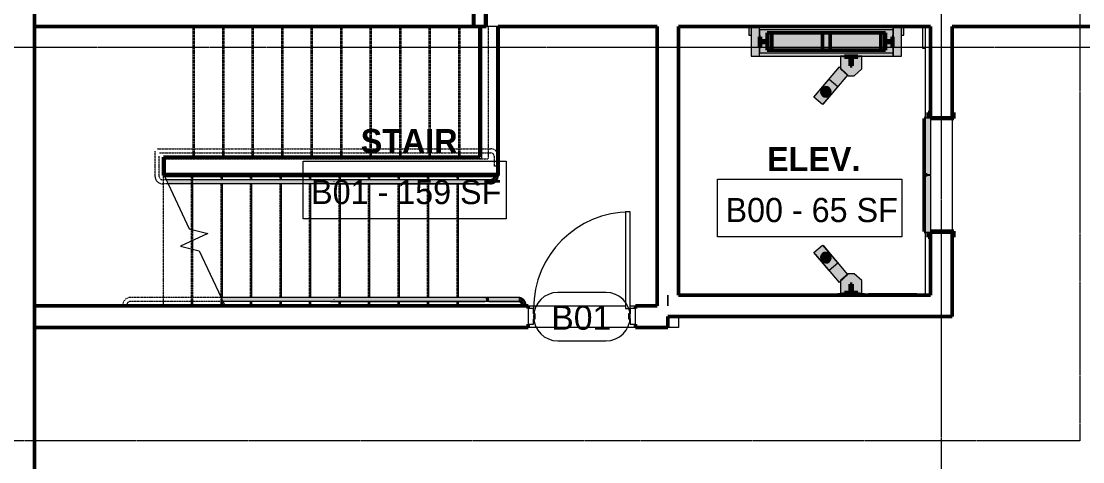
# Model space of a CAD drawing. Header units: inches. Extents: x -4218 to -1814, y 9706 to 12426.
# Drawn here: x -3824.3 to -3428.6, y 11381 to 11545 of the extents above; entities that cross this region are included whole.
import ezdxf

# ---------------------------------------------------------------- set-up
doc = ezdxf.new("R2010")
doc.units = ezdxf.units.IN
doc.header["$MEASUREMENT"] = 0
for name, pattern in [('Aligning Line 1_8_', [0.25, 0.125, -0.125]), ('Grid Line 1_2_', [0.875, 0.5, -0.125, 0.125, -0.125]), ('Overhead 1_16_', [0.101562, 0.0625, -0.039062])]:
    doc.linetypes.add(name, pattern=pattern)
for name, color, linetype, lineweight in [('0-5', 10, 'Continuous', 13), ('A-ANNO-DIMS', 211, 'Continuous', 9), ('A-ANNO-DIMS-96', 211, 'Continuous', 9), ('A-AREA-IDEN', 2, 'Continuous', 9), ('A-DOOR-1', 90, 'Continuous', 20), ('A-DOOR-2', 7, 'Continuous', 9), ('A-DOOR-FRAM-1', 90, 'Continuous', 20), ('A-DOOR-IDEN', 31, 'Continuous', 9), ('A-FLOR-1', 10, 'Continuous', 13), ('A-FLOR-HRAL-1', 55, 'Continuous', 9), ('A-FLOR-HRAL-2', 7, 'Continuous', 9), ('A-FLOR-HRAL-3', 7, 'Overhead 1_16_', 9), ('A-GENM-1', 55, 'Continuous', 9), ('A-GENM-2', 250, 'Continuous', 50), ('A-GENM-3', 7, 'Continuous', 9), ('A-WALL', 113, 'Continuous', 13), ('A-WALL-1', 10, 'Continuous', 13), ('A-WALL-3', 250, 'Continuous', 50), ('C-BLDG-PADS-1', 7, 'Continuous', 9), ('G-ANNO-SYMB-1', 147, 'Aligning Line 1_8_', 9), ('G-IMPT-1', 55, 'Continuous', 9), ('G-IMPT-2', 1, 'Continuous', 9), ('I-WALL-1', 250, 'Continuous', 50), ('I-WALL-2', 2, 'Continuous', 50), ('Q-SPCQ-1', 37, 'Continuous', 9), ('Q-SPCQ-2', 7, 'Continuous', 9), ('S-FNDN-2', 250, 'Continuous', 50), ('S-FNDN-3', 10, 'Continuous', 13), ('S-GRID-1', 1, 'Grid Line 1_2_', 9), ('S-STRS-2', 7, 'Continuous', 9), ('S-STRS-3', 7, 'Overhead 1_16_', 9), ('S-STRS-MBND-1', 7, 'Overhead 1_16_', 9), ('S-STRS-MBND-2', 7, 'Continuous', 9)]:
    doc.layers.add(name, color=color, linetype=linetype, lineweight=lineweight)
doc.styles.add('Arial_1', font='arial.ttf', dxfattribs={"height": 9})
doc.styles.add('Century Gothic', font='ufonts.com_century-gothic.ttf', dxfattribs={"height": 9})
doc.styles.add('Century Gothic_B', font='GOTHICB.TTF', dxfattribs={"height": 9})
doc.dimstyles.new('OD__1_8__Tol__', dxfattribs={"dimscale": 12, "dimtxt": 9.397514, "dimasz": 1, "dimexe": 0.75, "dimexo": 0.5, "dimgap": 0.125, "dimtad": 1, "dimdec": 3, "dimrnd": 0.125, "dimzin": 3, "dimdsep": 46, "dimlunit": 4, "dimtxsty": 'Century Gothic', "dimblk1": 'OBLIQUE', "dimblk2": 'OBLIQUE', "dimsah": 1, "dimcen": 0.09, "dimdle": 0.75, "dimazin": 0, "dimtfac": 1, "dimtdec": 4, "dimtix": 1, "dimtmove": 0, "dimatfit": 3, "dimfxl": 1, "dimtvp": 1, "dimtfill": 1, "dimfrac": 2, "dimtolj": 1, "dimtzin": 0, "dimarcsym": 2})

# ---------------------------------------------------------------- blocks, each defined once
blk = doc.blocks.new('DIMBLOCK13-FLOOR PLAN - BASEMENT')
at = {"layer": 'A-ANNO-DIMS-96'}
for p, q in [((-3045.16, 12098.19), (-3045.16, 9880.19)), ((-2832.12, 12089.19), (-3054.16, 12089.19)), ((-3045.16, 12089.19), (-2832.12, 12089.19)), ((-3813.32, 9889.19), (-3036.16, 9889.19)), ((-3045.16, 9889.19), (-3813.32, 9889.19))]:
    blk.add_line(p, q, dxfattribs=at)
at = {"layer": 'A-ANNO-DIMS-96', "lineweight": 50}
for p, q in [((-3045.16, 12089.19), (-3051.16, 12095.19)), ((-3045.16, 12089.19), (-3039.16, 12083.19)), ((-3045.16, 9889.19), (-3051.16, 9895.19)), ((-3045.16, 9889.19), (-3039.16, 9883.19))]:
    blk.add_line(p, q, dxfattribs=at)
at = {"layer": 'A-ANNO-DIMS-96', "color": 0, "insert": (-3058.19, 10966.44), "char_height": 9, "width": 54.5951, "attachment_point": 1, "rotation": 90, "line_spacing_factor": 0.984502, "style": 'Century Gothic', "bg_fill": 3, "box_fill_scale": 1.25, "bg_fill_color": 256, "bg_fill_true_color": 13158600, "bg_fill_transparency": 0}
blk.add_mtext('183\' - 4"', dxfattribs=at)
blk = doc.blocks.new('_Oblique')
at = {"color": 0, "linetype": 'ByBlock', "lineweight": -2}
blk.add_line((-0.5, -0.5), (0.5, 0.5), dxfattribs=at)
blk = doc.blocks.new('Otis_G2S_072320191620 - Duty_3500_Speed_150_Seismic_N_CwtLoc_L2_PitDepth_60_OpeningType_Front_CwtSafety_N_FRSAME_NPT-2319443-FLOOR PLAN - BASEMENT')
at = {"layer": 'A-GENM-1'}
h = blk.add_hatch(color=256, dxfattribs=at)
h.paths.add_polyline_path([(93.18, 19.98), (93.19, 16.8), (99.64, 16.8), (99.63, 60.99), (93.18, 60.99), (93.18, 29.51)], flags=0)
h.paths.add_polyline_path([(93.18, 37.46), (93.19, 40.33), (99.64, 40.33), (99.63, 37.46), (93.19, 37.46)], flags=0)
h.paths.add_polyline_path([(93.19, 18.61), (99.63, 18.61), (99.63, 17.11), (93.19, 17.11)], flags=0)
h.paths.add_polyline_path([(93.19, 59.18), (93.19, 60.68), (99.63, 60.68), (99.63, 59.18)], flags=0)
at = {"layer": 'G-IMPT-1'}
h = blk.add_hatch(color=256, dxfattribs=at)
h.paths.add_polyline_path([(92.16, 63.73), (92.16, 14.06), (94.66, 14.06), (94.66, 14.37), (96.1, 14.37), (96.1, 16.5), (96.72, 16.5), (96.72, 14.37), (98.16, 14.37), (98.16, 14.06), (100.82, 14.06), (100.82, 63.73), (98.16, 63.73), (98.16, 63.43), (96.72, 63.43), (96.72, 61.3), (96.1, 61.3), (96.1, 63.43), (94.66, 63.43), (94.66, 63.73), (93.09, 63.73)], flags=0)
h.paths.add_polyline_path([(93.18, 60.99), (99.64, 60.99), (99.63, 16.8), (93.18, 16.8), (93.18, 60.68)], flags=0)
for points in [[(100.82, 46.39), (100.82, 14.06), (100.94, 14.06), (100.94, 63.73), (100.82, 63.73), (100.82, 57.81)], [(6.69, 34.07), (9.75, 30.81), (20.32, 39.81), (20.21, 39.92), (13.98, 34.59), (11.25, 37.78), (17.34, 42.99), (17.26, 43.07), (7.29, 34.59)], [(14, 39.2), (14.09, 38.44), (14.47, 37.77), (15.07, 37.29), (15.81, 37.08), (16.57, 37.18), (17.24, 37.55), (17.72, 38.15), (17.92, 38.89), (17.83, 39.66), (17.46, 40.33), (16.85, 40.8), (16.12, 41.01), (15.35, 40.92), (14.68, 40.54), (14.21, 39.94), (14.09, 39.52)], [(73.37, 39.81), (83.93, 30.81), (86.99, 34.07), (76.43, 43.07), (76.33, 42.97), (82.45, 37.8), (79.73, 34.6), (73.46, 39.91)], [(75.76, 38.88), (75.97, 38.14), (76.45, 37.54), (77.12, 37.17), (77.89, 37.09), (78.63, 37.3), (79.23, 37.78), (79.6, 38.45), (79.68, 39.21), (79.47, 39.95), (78.99, 40.55), (78.32, 40.92), (77.56, 41.01), (76.82, 40.8), (76.22, 40.32), (75.85, 39.65)], [(93.19, 37.46), (99.63, 37.46), (99.63, 40.33), (93.19, 40.33)], [(2.69, 33.56), (2.69, 32.13), (2.97, 32.13), (2.97, 29.94), (6.16, 29.94), (6.16, 29.31), (2.97, 29.31), (2.97, 27.13), (2.69, 27.13), (2.69, 25.69), (7.44, 25.69), (10, 28.45), (9.99, 30.81), (9.89, 30.93), (9.75, 30.81), (7.17, 33.56), (2.97, 33.56)]]:
    blk.add_hatch(color=256, dxfattribs=at).paths.add_polyline_path(points, flags=0)
h = blk.add_hatch(color=256, dxfattribs=at)
h.paths.add_polyline_path([(93.19, 18.61), (93.19, 17.11), (99.63, 17.11), (99.63, 18.61), (93.23, 18.61)], flags=0)
h.paths.add_polyline_path([(93.19, 59.18), (99.63, 59.18), (99.63, 60.68), (93.19, 60.68)], flags=0)
h.paths.add_polyline_path([(99.63, 37.46), (99.64, 37.46), (99.63, 40.33)], flags=0)
h = blk.add_hatch(color=256, dxfattribs=at)
h.paths.add_polyline_path([(11.25, 37.78), (13.98, 34.59), (20.68, 40.32), (17.92, 43.49), (12.02, 38.44)], flags=0)
h.paths.add_polyline_path([(14, 39.2), (14.21, 39.94), (14.68, 40.54), (15.35, 40.92), (16.12, 41.01), (16.85, 40.8), (17.46, 40.33), (17.83, 39.66), (17.92, 38.89), (17.72, 38.15), (17.24, 37.55), (16.57, 37.18), (15.81, 37.08), (15.07, 37.29), (14.47, 37.77), (14.09, 38.44)], flags=0)
h = blk.add_hatch(color=256, dxfattribs=at)
h.paths.add_polyline_path([(73, 40.29), (79.73, 34.6), (82.45, 37.8), (75.71, 43.5), (74.95, 42.6)], flags=0)
h.paths.add_polyline_path([(75.76, 38.88), (75.85, 39.65), (76.22, 40.32), (76.82, 40.8), (77.56, 41.01), (78.32, 40.92), (78.99, 40.55), (79.47, 39.95), (79.68, 39.21), (79.6, 38.45), (79.23, 37.78), (78.63, 37.3), (77.89, 37.09), (77.12, 37.17), (76.45, 37.54), (75.97, 38.14)], flags=0)
h = blk.add_hatch(color=256, dxfattribs=at)
h.paths.add_polyline_path([(83.68, 28.45), (86.24, 25.69), (90.99, 25.69), (90.96, 33.56), (86.51, 33.56), (83.93, 30.81), (83.8, 30.93), (83.68, 30.8), (83.68, 29.31)], flags=0)
h.paths.add_polyline_path([(87.46, 29.94), (90.65, 29.94), (90.65, 32.13), (90.96, 32.13), (90.96, 27.13), (90.65, 27.13), (90.65, 29.31), (87.46, 29.31), (87.46, 29.51)], flags=0)
at = {"layer": 'A-GENM-2'}
for p, q in [((99.64, 60.99), (93.18, 60.99)), ((93.18, 60.99), (93.18, 16.8)), ((99.63, 60.68), (93.19, 60.68)), ((93.19, 60.68), (93.19, 59.18)), ((99.63, 59.18), (99.63, 60.68)), ((99.64, 16.8), (99.64, 60.99)), ((93.19, 59.18), (99.63, 59.18)), ((99.64, 40.33), (93.18, 40.33)), ((93.18, 40.33), (93.18, 37.46)), ((99.64, 37.46), (99.64, 40.33)), ((93.18, 37.46), (99.64, 37.46)), ((93.18, 16.8), (99.64, 16.8)), ((99.63, 18.61), (93.19, 18.61)), ((93.19, 18.61), (93.19, 17.11)), ((93.19, 17.11), (99.63, 17.11)), ((99.63, 17.11), (99.63, 18.61))]:
    blk.add_line(p, q, dxfattribs=at)
at = {"layer": 'G-IMPT-2'}
for p, q in [((92.16, 63.73), (94.66, 63.73)), ((98.16, 63.73), (100.82, 63.73)), ((100.82, 14.06), (100.82, 63.73)), ((100.82, 63.73), (100.94, 63.73)), ((100.94, 63.73), (100.94, 14.06)), ((17.26, 43.07), (6.69, 34.07)), ((9.75, 30.81), (20.32, 39.81)), ((11.25, 37.78), (17.95, 43.51)), ((20.68, 40.32), (13.98, 34.59)), ((14.21, 39.94), (14, 39.2)), ((14.68, 40.54), (14.21, 39.94)), ((15.35, 40.92), (14.68, 40.54)), ((16.12, 41.01), (15.35, 40.92)), ((16.85, 40.8), (16.12, 41.01)), ((17.46, 40.33), (16.85, 40.8)), ((17.34, 42.99), (17.26, 43.07)), ((17.83, 39.66), (17.46, 40.33)), ((17.92, 38.89), (17.83, 39.66)), ((17.95, 43.51), (20.68, 40.32)), ((20.32, 39.81), (20.21, 39.92)), ((73, 40.29), (75.71, 43.5)), ((79.73, 34.6), (73, 40.29)), ((73.46, 39.91), (73.37, 39.81)), ((73.37, 39.81), (83.93, 30.81)), ((75.71, 43.5), (82.45, 37.8)), ((75.85, 39.65), (75.76, 38.88)), ((76.22, 40.32), (75.85, 39.65)), ((76.82, 40.8), (76.22, 40.32)), ((76.43, 43.07), (76.33, 42.97)), ((86.99, 34.07), (76.43, 43.07)), ((77.56, 41.01), (76.82, 40.8)), ((78.32, 40.92), (77.56, 41.01)), ((78.99, 40.55), (78.32, 40.92)), ((79.47, 39.95), (78.99, 40.55)), ((79.68, 39.21), (79.47, 39.95)), ((93.19, 40.33), (93.19, 37.46)), ((99.63, 37.46), (99.63, 40.33)), ((13.98, 34.59), (11.25, 37.78)), ((14, 39.2), (14.09, 38.44)), ((14.09, 38.44), (14.47, 37.77)), ((14.47, 37.77), (15.07, 37.29)), ((15.07, 37.29), (15.81, 37.08)), ((15.81, 37.08), (16.57, 37.18)), ((16.57, 37.18), (17.24, 37.55)), ((17.24, 37.55), (17.72, 38.15)), ((17.72, 38.15), (17.92, 38.89)), ((75.76, 38.88), (75.97, 38.14)), ((75.97, 38.14), (76.45, 37.54)), ((76.45, 37.54), (77.12, 37.17)), ((77.12, 37.17), (77.89, 37.09)), ((77.89, 37.09), (78.63, 37.3)), ((78.63, 37.3), (79.23, 37.78)), ((79.23, 37.78), (79.6, 38.45)), ((79.6, 38.45), (79.68, 39.21)), ((82.45, 37.8), (79.73, 34.6)), ((7.44, 33.56), (2.69, 33.56)), ((2.69, 33.56), (2.69, 32.13)), ((6.69, 34.07), (9.75, 30.81)), ((10, 30.8), (7.44, 33.56)), ((86.24, 33.56), (83.68, 30.8)), ((83.93, 30.81), (86.99, 34.07)), ((90.99, 33.56), (86.24, 33.56)), ((90.99, 25.69), (90.99, 33.56)), ((7.44, 25.69), (10, 28.45)), ((10, 28.45), (10, 30.8)), ((83.68, 30.8), (83.68, 28.45)), ((83.68, 28.45), (86.24, 25.69)), ((2.69, 27.13), (2.69, 25.69)), ((2.69, 25.69), (7.44, 25.69)), ((86.24, 25.69), (90.99, 25.69))]:
    blk.add_line(p, q, dxfattribs=at)
blk = doc.blocks.new('Otis_G2S_072320191620 - Otis_G2S_072320191620-2295120-FLOOR PLAN - BASEMENT')
at = {"layer": 'A-GENM-1'}
h = blk.add_hatch(color=256, dxfattribs=at)
h.paths.add_polyline_path([(98.85, 10.02), (102, 10.02), (102, 10.91), (98.85, 10.91)], flags=0)
h.paths.add_polyline_path([(98.85, 66.89), (102, 66.89), (102, 67.78), (98.85, 67.78)], flags=0)
h = blk.add_hatch(color=256, dxfattribs=at)
h.paths.add_polyline_path([(91.02, 66.89), (91.02, 63.94), (102, 63.94), (102, 66.89), (92.16, 66.89)], flags=0)
h.paths.add_polyline_path([(91.02, 10.91), (102, 10.91), (102, 13.86), (91.02, 13.86), (91.02, 12.62)], flags=0)
h = blk.add_hatch(color=256, dxfattribs=at)
h.paths.add_polyline_path([(91.02, 14.06), (91.02, 13.86), (102, 13.86), (102, 14.06), (92.16, 14.06)], flags=0)
h.paths.add_polyline_path([(91.02, 63.74), (102, 63.74), (102, 63.94), (91.02, 63.94)], flags=0)
for points in [[(91.02, 29.51), (91.02, 14.06), (92.16, 14.06), (92.16, 63.74), (91.02, 63.74), (91.02, 37.46)], [(2, 34.63), (2, 24.63), (2.68, 24.63), (2.68, 34.63)], [(2, 6.14), (2.5, 6.14), (2.5, 22.14), (2, 22.14), (2, 12.62)], [(25.69, 2), (46.62, 2), (46.62, 1.25), (46.81, 1.25), (46.81, 2.41), (25.69, 2.41)], [(46.81, 2), (46.81, 1.25), (46.87, 1.25), (46.87, 2), (67.81, 2), (67.81, 2.41), (46.81, 2.41)]]:
    blk.add_hatch(color=256, dxfattribs=at).paths.add_polyline_path(points, flags=0)
h = blk.add_hatch(color=256, dxfattribs=at)
h.paths.add_polyline_path([(94.66, 14.06), (98.16, 14.06), (98.16, 14.37), (96.72, 14.37), (96.72, 16.5), (96.1, 16.5), (96.1, 14.37), (94.66, 14.37), (94.66, 14.06)], flags=0)
h.paths.add_polyline_path([(94.66, 63.43), (96.1, 63.43), (96.1, 61.3), (96.72, 61.3), (96.72, 63.43), (98.16, 63.43), (98.16, 63.74), (94.66, 63.74)], flags=0)
h = blk.add_hatch(color=256, dxfattribs=at)
h.paths.add_polyline_path([(2.66, 32.13), (2.68, 27.13), (2.97, 27.13), (2.97, 29.31), (6.16, 29.31), (6.16, 29.94), (2.97, 29.94), (2.97, 32.13), (2.68, 32.13)], flags=0)
h.paths.add_polyline_path([(87.46, 29.51), (87.46, 29.31), (90.65, 29.31), (90.65, 27.13), (90.96, 27.13), (90.96, 32.13), (90.65, 32.13), (90.65, 29.94), (87.46, 29.94)], flags=0)
h = blk.add_hatch(color=256, dxfattribs=at)
h.paths.add_polyline_path([(2, 5.89), (2, 5.14), (2.5, 5.14), (2.5, 6.14), (2, 6.14)], flags=0)
h.paths.add_polyline_path([(2, 22.21), (2, 22.14), (2.5, 22.14), (2.5, 23.14), (2, 23.14), (2, 22.39)], flags=0)
h = blk.add_hatch(color=256, dxfattribs=at)
h.paths.add_polyline_path([(23.6, -8.52), (23.6, -8.64), (25.81, -8.64), (25.81, 0), (25.69, 0), (25.69, -8.52), (23.73, -8.52), (23.73, -8), (23.6, -8)], flags=0)
h.paths.add_polyline_path([(23.6, 0.25), (23.73, 0.25), (23.73, 0.83), (25.44, 0.83), (25.44, 0.96), (23.6, 0.96), (23.6, 0.83)], flags=0)
h.paths.add_polyline_path([(67.81, -5.26), (67.81, -8.64), (70.02, -8.64), (70.02, -8), (69.9, -8), (69.9, -8.52), (67.94, -8.52), (67.94, 0), (67.81, 0), (67.81, -4)], flags=0)
h.paths.add_polyline_path([(68.06, 0.94), (68.06, 0.83), (69.9, 0.83), (69.9, 0.25), (70.02, 0.25), (70.02, 0.96), (68.06, 0.96)], flags=0)
at = {"layer": 'A-GENM-2'}
for p, q in [((98.16, 63.74), (94.66, 63.74)), ((94.66, 63.74), (94.66, 63.43)), ((94.66, 63.43), (96.1, 63.43)), ((96.1, 63.43), (96.1, 61.3)), ((96.72, 61.3), (96.72, 63.43)), ((96.72, 63.43), (98.16, 63.43)), ((98.16, 63.43), (98.16, 63.74)), ((96.1, 61.3), (96.72, 61.3)), ((2.97, 32.13), (2.66, 32.13)), ((2.66, 32.13), (2.66, 27.13)), ((2.97, 29.94), (2.97, 32.13)), ((90.96, 32.13), (90.65, 32.13)), ((90.65, 32.13), (90.65, 29.94)), ((90.96, 27.13), (90.96, 32.13)), ((6.16, 29.94), (2.97, 29.94)), ((2.97, 27.13), (2.97, 29.31)), ((2.97, 29.31), (6.16, 29.31)), ((6.16, 29.31), (6.16, 29.94)), ((90.65, 29.94), (87.46, 29.94)), ((87.46, 29.94), (87.46, 29.31)), ((87.46, 29.31), (90.65, 29.31)), ((90.65, 29.31), (90.65, 27.13)), ((2.66, 27.13), (2.97, 27.13)), ((90.65, 27.13), (90.96, 27.13)), ((96.72, 16.5), (96.1, 16.5)), ((96.1, 16.5), (96.1, 14.37)), ((96.72, 14.37), (96.72, 16.5)), ((96.1, 14.37), (94.66, 14.37)), ((94.66, 14.37), (94.66, 14.06)), ((94.66, 14.06), (98.16, 14.06)), ((98.16, 14.37), (96.72, 14.37)), ((98.16, 14.06), (98.16, 14.37)), ((25.44, 0.96), (23.6, 0.96)), ((23.6, 0.96), (23.6, 0.25)), ((23.6, 0.25), (23.73, 0.25)), ((23.73, 0.25), (23.73, 0.83)), ((23.73, 0.83), (25.44, 0.83)), ((46.81, 2.41), (25.69, 2.41)), ((25.69, 2.41), (25.69, 2)), ((46.62, 1.25), (46.81, 1.25)), ((67.81, 2.41), (46.81, 2.41)), ((46.81, 2.41), (46.81, 1.25)), ((46.81, 1.25), (46.81, 2.41)), ((46.81, 1.25), (46.87, 1.25)), ((67.81, 2), (67.81, 2.41)), ((70.02, 0.96), (68.06, 0.96)), ((68.06, 0.83), (69.9, 0.83)), ((69.9, 0.83), (69.9, 0.25)), ((69.9, 0.25), (70.02, 0.25)), ((70.02, 0.25), (70.02, 0.96)), ((25.69, 0), (25.69, -8.52)), ((25.81, -8.64), (25.81, 0)), ((67.81, 0), (67.81, -8.64)), ((67.94, -8.52), (67.94, 0)), ((23.73, -8), (23.6, -8)), ((23.6, -8), (23.6, -8.64)), ((23.6, -8.64), (25.81, -8.64)), ((23.73, -8.52), (23.73, -8)), ((25.69, -8.52), (23.73, -8.52)), ((67.81, -8.64), (70.02, -8.64)), ((69.9, -8.52), (67.94, -8.52)), ((70.02, -8), (69.9, -8)), ((69.9, -8), (69.9, -8.52)), ((70.02, -8.64), (70.02, -8))]:
    blk.add_line(p, q, dxfattribs=at)
at = {"layer": 'A-GENM-3'}
for p, q in [((102, 67.78), (98.85, 67.78)), ((98.85, 67.78), (98.85, 66.89)), ((102, 66.89), (91.02, 66.89)), ((91.02, 66.89), (91.02, 63.94)), ((102, 63.94), (91.02, 63.94)), ((91.02, 63.94), (91.02, 63.74)), ((91.02, 63.74), (91.02, 14.06)), ((91.02, 63.74), (102, 63.74)), ((92.16, 14.06), (92.16, 63.74)), ((2, 34.63), (2.68, 34.63)), ((2.68, 34.63), (2.68, 32.13)), ((2.68, 24.63), (2, 24.63)), ((2.68, 27.13), (2.68, 24.63)), ((2.5, 23.14), (2, 23.14)), ((2, 22.14), (2.5, 22.14)), ((2.5, 22.14), (2.5, 23.14)), ((2.5, 6.14), (2.5, 22.14)), ((91.02, 14.06), (91.02, 13.86)), ((94.66, 14.06), (91.02, 14.06)), ((91.02, 13.86), (102, 13.86)), ((91.02, 13.86), (91.02, 10.91)), ((102, 14.06), (98.16, 14.06)), ((91.02, 10.91), (102, 10.91)), ((98.85, 10.91), (98.85, 10.02)), ((98.85, 10.02), (102, 10.02)), ((2.5, 6.14), (2, 6.14)), ((2, 5.14), (2.5, 5.14)), ((2.5, 5.14), (2.5, 6.14))]:
    blk.add_line(p, q, dxfattribs=at)
blk.add_blockref('Otis_G2S_072320191620 - Duty_3500_Speed_150_Seismic_N_CwtLoc_L2_PitDepth_60_OpeningType_Front_CwtSafety_N_FRSAME_NPT-2319443-FLOOR PLAN - BASEMENT', (0, 0))
blk = doc.blocks.new('HOLLOW METAL - STAIR DOOR 3-0 x 7-0-2008640-FLOOR PLAN - BASEMENT')
at = {"layer": 'A-DOOR-1'}
for p, q in [((18, 39.25), (16.25, 39.25)), ((16.25, 39.25), (16.25, 3.25)), ((18, 3.25), (18, 39.25)), ((16.25, 3.25), (18, 3.25))]:
    blk.add_line(p, q, dxfattribs=at)
at = {"layer": 'A-DOOR-2'}
blk.add_arc((18, 3.25), 36, 90, 180, dxfattribs=at)
at = {"layer": 'A-DOOR-FRAM-1'}
for p, q in [((-18, 3.25), (-20, 3.25)), ((-20, 3.25), (-20, -2.5)), ((-18, 1.3125), (-18, 3.25)), ((-17.375, 1.3125), (-18, 1.3125)), ((-17.375, -0.5625), (-17.375, 1.3125)), ((18, 1.3125), (17.375, 1.3125)), ((17.375, 1.3125), (17.375, -0.5625)), ((18, 3.25), (18, 1.3125)), ((20, 3.25), (18, 3.25)), ((20, -2.5), (20, 3.25)), ((-20, -2.5), (-18, -2.5)), ((-18, -2.5), (-18, -0.5625)), ((-18, -0.5625), (-17.375, -0.5625)), ((17.375, -0.5625), (18, -0.5625)), ((18, -0.5625), (18, -2.5)), ((18, -2.5), (20, -2.5))]:
    blk.add_line(p, q, dxfattribs=at)
blk = doc.blocks.new('Elevator Door-Center - 48_ x 84_-2010370-FLOOR PLAN - BASEMENT')
at = {"layer": 'Q-SPCQ-1'}
for points in [[(-25.22, 6), (-25.22, 4), (-4.03, 4), (-4.03, 6), (-15.92, 6)], [(-3.78, 4), (17.41, 4), (17.41, 6), (-3.78, 6)]]:
    blk.add_hatch(color=256, dxfattribs=at).paths.add_polyline_path(points, flags=0)
at = {"layer": 'Q-SPCQ-2'}
for p, q in [((-25.22, 6), (-4.03, 6)), ((-25.22, 6), (-25.22, 4)), ((-4.03, 4), (-25.22, 4)), ((-4.03, 4), (-4.03, 6)), ((-3.78, 6), (17.41, 6)), ((-3.78, 4), (-3.78, 6)), ((17.41, 4), (-3.78, 4)), ((17.41, 6), (17.41, 4))]:
    blk.add_line(p, q, dxfattribs=at)
blk = doc.blocks.new('Top Rail Type - Top Rail_Internal_-2365532-FLOOR PLAN - BASEMENT')
at = {"layer": 'A-FLOR-HRAL-1'}
blk.add_hatch(color=256, dxfattribs=at).paths.add_polyline_path([(-3707.66, 11441.26), (-3707.65, 11441.36), (-3707.66, 11441.29)], flags=0)
at = {"layer": 'A-FLOR-HRAL-2'}
for points in [[(-3694.32, 11441.25), (-3651.07, 11441.29), (-3651.08, 11441.44), (-3707.66, 11441.47), (-3707.65, 11441.36), (-3707.65, 11441.26), (-3694.32, 11441.25)], [(-3651.06, 11440.61), (-3650, 11440.64), (-3650, 11442.11), (-3651.06, 11442.08), (-3651.06, 11440.62)], [(-3638.95, 11441.27), (-3638.95, 11441.46), (-3650, 11441.46), (-3650, 11441.27), (-3639.45, 11441.27)], [(-3637, 11438.99), (-3636.87, 11438.99), (-3636.87, 11439.36), (-3637.04, 11439.36), (-3637.02, 11438.99)]]:
    blk.add_hatch(color=256, dxfattribs=at).paths.add_polyline_path(points, flags=0)
h = blk.add_hatch(color=256, dxfattribs=at)
h.paths.add_polyline_path([(-3637, 11439.36), (-3636.87, 11439.36), (-3636.89, 11439.89), (-3637.39, 11440.78), (-3637.41, 11440.79), (-3637.8, 11441.14), (-3637.92, 11441.18), (-3638.64, 11441.44), (-3638.95, 11441.44), (-3638.95, 11441.27), (-3638.14, 11441.06), (-3637.87, 11440.9), (-3637.78, 11440.83), (-3637.53, 11440.68), (-3637.26, 11440.15), (-3637.12, 11439.81), (-3637.09, 11439.59), (-3637.04, 11439.36)], flags=0)
h.paths.add_polyline_path([(-3636.41, 11440.42), (-3636.93, 11441.22), (-3636.78, 11440.97), (-3636.47, 11440.51)], flags=0)
h.paths.add_polyline_path([(-3637, 11441.31), (-3637.6, 11441.72), (-3637.04, 11441.33)], flags=0)
for p, q in [((-3651.46, 11442.11), (-3709.05, 11442.11)), ((-3709.05, 11440.61), (-3651.46, 11440.61)), ((-3707.65, 11441.29), (-3707.65, 11441.44)), ((-3638.95, 11442.11), (-3650, 11442.11)), ((-3650, 11440.61), (-3638.95, 11440.61)), ((-3637.7, 11439.36), (-3637.7, 11438.99)), ((-3636.2, 11438.99), (-3636.2, 11439.36))]:
    blk.add_line(p, q, dxfattribs=at)
at = {"layer": 'A-FLOR-HRAL-2', "flags": 128}
for points in [[(-3651.46, 11442.11), (-3651.37, 11442.11), (-3651.27, 11442.11), (-3651.17, 11442.11), (-3651.07, 11442.11), (-3650.97, 11442.11), (-3650.86, 11442.11), (-3650.76, 11442.11), (-3650.65, 11442.11), (-3650.55, 11442.11), (-3650.44, 11442.11), (-3650.33, 11442.11), (-3650.22, 11442.11), (-3650.11, 11442.11), (-3650, 11442.11), (-3650, 11442.11)], [(-3650, 11440.61), (-3650.11, 11440.61), (-3650.22, 11440.61), (-3650.33, 11440.61), (-3650.44, 11440.61), (-3650.54, 11440.61), (-3650.65, 11440.61), (-3650.76, 11440.61), (-3650.86, 11440.61), (-3650.97, 11440.61), (-3651.07, 11440.61), (-3651.17, 11440.61), (-3651.27, 11440.61), (-3651.36, 11440.61), (-3651.46, 11440.61), (-3651.46, 11440.61)], [(-3636.2, 11439.36), (-3636.2, 11439.47), (-3636.21, 11439.58), (-3636.22, 11439.69), (-3636.23, 11439.8), (-3636.25, 11439.91), (-3636.28, 11440.02), (-3636.31, 11440.12), (-3636.34, 11440.23), (-3636.38, 11440.33), (-3636.42, 11440.44), (-3636.46, 11440.54), (-3636.51, 11440.63), (-3636.56, 11440.73), (-3636.62, 11440.83), (-3636.68, 11440.92), (-3636.74, 11441.01), (-3636.81, 11441.09), (-3636.88, 11441.18), (-3636.96, 11441.26), (-3637.03, 11441.34), (-3637.11, 11441.41), (-3637.2, 11441.48), (-3637.28, 11441.55), (-3637.37, 11441.62), (-3637.46, 11441.68), (-3637.56, 11441.74), (-3637.65, 11441.79), (-3637.75, 11441.84), (-3637.85, 11441.89), (-3637.95, 11441.93), (-3638.06, 11441.97), (-3638.16, 11442), (-3638.27, 11442.03), (-3638.37, 11442.05), (-3638.48, 11442.07), (-3638.59, 11442.09), (-3638.7, 11442.1), (-3638.81, 11442.11), (-3638.92, 11442.11), (-3638.95, 11442.11)], [(-3638.95, 11440.61), (-3638.9, 11440.61), (-3638.85, 11440.61), (-3638.8, 11440.61), (-3638.75, 11440.6), (-3638.7, 11440.59), (-3638.65, 11440.58), (-3638.6, 11440.57), (-3638.56, 11440.55), (-3638.51, 11440.53), (-3638.46, 11440.52), (-3638.42, 11440.5), (-3638.37, 11440.47), (-3638.33, 11440.45), (-3638.28, 11440.42), (-3638.24, 11440.4), (-3638.2, 11440.37), (-3638.16, 11440.34), (-3638.12, 11440.3), (-3638.09, 11440.27), (-3638.05, 11440.24), (-3638.02, 11440.2), (-3637.99, 11440.16), (-3637.95, 11440.12), (-3637.92, 11440.08), (-3637.9, 11440.04), (-3637.87, 11440), (-3637.85, 11439.95), (-3637.82, 11439.91), (-3637.8, 11439.86), (-3637.78, 11439.82), (-3637.77, 11439.77), (-3637.75, 11439.72), (-3637.74, 11439.67), (-3637.73, 11439.63), (-3637.72, 11439.58), (-3637.71, 11439.53), (-3637.7, 11439.48), (-3637.7, 11439.43), (-3637.7, 11439.38), (-3637.7, 11439.36)]]:
    blk.add_lwpolyline(points, dxfattribs=at)
blk = doc.blocks.new('Top Rail Type - Top Rail_Internal_-V39-FLOOR PLAN - BASEMENT')
at = {"layer": 'A-FLOR-HRAL-2'}
blk.add_hatch(color=256, dxfattribs=at).paths.add_polyline_path([(-3749.12, 11440.61), (-3651.06, 11440.61), (-3651.08, 11441.29), (-3707.66, 11441.26), (-3707.64, 11441.47), (-3652.52, 11441.44), (-3651.06, 11441.46), (-3651.06, 11442.11), (-3749.82, 11442.11), (-3749.32, 11441.06)], flags=0)
h = blk.add_hatch(color=256, dxfattribs=at)
h.paths.add_polyline_path([(-3649.89, 11440.61), (-3638.95, 11440.61), (-3638.95, 11441.27), (-3650, 11441.27), (-3650, 11440.61)], flags=0)
h.paths.add_polyline_path([(-3649.89, 11441.46), (-3638.95, 11441.46), (-3638.95, 11442.11), (-3650, 11442.11), (-3650, 11441.46), (-3649.94, 11441.46)], flags=0)
h = blk.add_hatch(color=256, dxfattribs=at)
h.paths.add_polyline_path([(-3637.04, 11439.36), (-3637.26, 11440.15), (-3637.59, 11440.72), (-3638.4, 11441.17), (-3638.54, 11441.2), (-3638.78, 11441.24), (-3638.95, 11441.24), (-3638.95, 11440.61), (-3638.32, 11440.45), (-3637.87, 11439.99), (-3637.7, 11439.36), (-3637.09, 11439.36)], flags=0)
h.paths.add_polyline_path([(-3636.2, 11439.36), (-3636.41, 11440.42), (-3637.09, 11441.36), (-3637.9, 11441.91), (-3638.95, 11442.09), (-3638.95, 11441.44), (-3638.42, 11441.42), (-3637.92, 11441.18), (-3637.92, 11441.23), (-3637.58, 11440.97), (-3637.14, 11440.44), (-3637.06, 11440.22), (-3636.87, 11439.81), (-3636.87, 11439.36), (-3636.3, 11439.36)], flags=0)
h = blk.add_hatch(color=256, dxfattribs=at)
h.paths.add_polyline_path([(-3636.2, 11438.99), (-3636.2, 11439.36), (-3636.87, 11439.36), (-3636.87, 11438.99), (-3636.3, 11438.99)], flags=0)
h.paths.add_polyline_path([(-3637.7, 11438.99), (-3637.04, 11438.99), (-3637.04, 11439.36), (-3637.7, 11439.36)], flags=0)
for p, q in [((-3749.82, 11442.11), (-3749.12, 11440.61)), ((-3651.06, 11442.11), (-3749.82, 11442.11)), ((-3651.06, 11440.61), (-3749.12, 11440.61)), ((-3650, 11442.11), (-3651.06, 11442.11)), ((-3650, 11440.61), (-3651.06, 11440.61)), ((-3638.95, 11442.11), (-3650, 11442.11)), ((-3638.95, 11440.61), (-3650, 11440.61)), ((-3637.7, 11438.99), (-3637.7, 11439.36)), ((-3636.2, 11438.99), (-3636.2, 11439.36))]:
    blk.add_line(p, q, dxfattribs=at)
for radius in [2.75, 1.25]:
    blk.add_arc((-3638.95, 11439.36), radius, 0, 90, dxfattribs=at)
at = {"layer": 'A-FLOR-HRAL-3'}
for p, q in [((-3771.9, 11442.11), (-3783.7, 11442.11)), ((-3771.9, 11440.61), (-3783.7, 11440.61)), ((-3770.84, 11442.11), (-3771.9, 11442.11)), ((-3770.84, 11440.61), (-3771.9, 11440.61)), ((-3749.82, 11442.11), (-3770.84, 11442.11)), ((-3749.12, 11440.61), (-3770.84, 11440.61)), ((-3786.45, 11439.36), (-3786.45, 11438.74)), ((-3784.95, 11438.74), (-3786.45, 11438.74)), ((-3784.95, 11439.36), (-3784.95, 11438.74))]:
    blk.add_line(p, q, dxfattribs=at)
for radius in [2.75, 1.25]:
    blk.add_arc((-3783.7, 11439.36), radius, 90, 180, dxfattribs=at)
blk = doc.blocks.new('Top Rail Type - Top Rail_Internal_-2388295-FLOOR PLAN - BASEMENT')
at = {"layer": 'A-FLOR-HRAL-1'}
blk.add_hatch(color=256, dxfattribs=at).paths.add_polyline_path([(-3707.66, 11485.13), (-3707.65, 11485.24), (-3707.66, 11485.16)], flags=0)
at = {"layer": 'A-FLOR-HRAL-2'}
for points in [[(-3647.32, 11487.24), (-3647.23, 11487.24), (-3647.25, 11487.61), (-3647.41, 11487.61), (-3647.38, 11487.24)], [(-3694.32, 11485.13), (-3650.82, 11485.16), (-3650.83, 11485.32), (-3707.66, 11485.35), (-3707.65, 11485.24), (-3707.65, 11485.13), (-3694.32, 11485.13)], [(-3649.75, 11484.49), (-3649.75, 11485.99), (-3650.81, 11485.95), (-3650.81, 11484.49), (-3649.89, 11484.49)], [(-3649.32, 11485.14), (-3649.32, 11485.34), (-3649.75, 11485.32), (-3649.75, 11485.14), (-3649.54, 11485.14)]]:
    blk.add_hatch(color=256, dxfattribs=at).paths.add_polyline_path(points, flags=0)
h = blk.add_hatch(color=256, dxfattribs=at)
h.paths.add_polyline_path([(-3647.38, 11485.29), (-3647.05, 11485.75), (-3647.31, 11485.4)], flags=0)
h.paths.add_polyline_path([(-3648.27, 11484.7), (-3647.43, 11485.26), (-3647.83, 11485), (-3648.17, 11484.76)], flags=0)
h.paths.add_polyline_path([(-3648.91, 11485.16), (-3648.79, 11485.19), (-3647.91, 11485.68), (-3647.9, 11485.7), (-3647.54, 11486.09), (-3647.51, 11486.21), (-3647.23, 11486.95), (-3647.24, 11487.24), (-3647.41, 11487.24), (-3647.63, 11486.43), (-3647.73, 11486.21), (-3647.84, 11486.09), (-3648.08, 11485.78), (-3648.54, 11485.55), (-3648.88, 11485.41), (-3649.08, 11485.38), (-3649.32, 11485.33), (-3649.32, 11485.16), (-3649.01, 11485.16)], flags=0)
for p, q in [((-3648.07, 11487.61), (-3648.07, 11487.24)), ((-3646.57, 11487.24), (-3646.57, 11487.61)), ((-3651.21, 11485.99), (-3709.05, 11485.99)), ((-3709.05, 11484.49), (-3651.21, 11484.49)), ((-3707.65, 11485.16), (-3707.65, 11485.32)), ((-3649.32, 11485.99), (-3649.75, 11485.99)), ((-3649.75, 11484.49), (-3649.32, 11484.49))]:
    blk.add_line(p, q, dxfattribs=at)
at = {"layer": 'A-FLOR-HRAL-2', "flags": 128}
for points in [[(-3651.21, 11485.99), (-3651.12, 11485.99), (-3651.02, 11485.99), (-3650.92, 11485.99), (-3650.82, 11485.99), (-3650.72, 11485.99), (-3650.61, 11485.99), (-3650.51, 11485.99), (-3650.4, 11485.99), (-3650.3, 11485.99), (-3650.19, 11485.99), (-3650.08, 11485.99), (-3649.97, 11485.99), (-3649.86, 11485.99), (-3649.75, 11485.99), (-3649.75, 11485.99)], [(-3649.75, 11484.49), (-3649.86, 11484.49), (-3649.97, 11484.49), (-3650.08, 11484.49), (-3650.19, 11484.49), (-3650.29, 11484.49), (-3650.4, 11484.49), (-3650.51, 11484.49), (-3650.61, 11484.49), (-3650.72, 11484.49), (-3650.82, 11484.49), (-3650.92, 11484.49), (-3651.02, 11484.49), (-3651.11, 11484.49), (-3651.21, 11484.49), (-3651.21, 11484.49)], [(-3649.32, 11484.49), (-3649.21, 11484.49), (-3649.1, 11484.5), (-3648.99, 11484.51), (-3648.89, 11484.52), (-3648.78, 11484.54), (-3648.67, 11484.57), (-3648.56, 11484.6), (-3648.46, 11484.63), (-3648.35, 11484.67), (-3648.25, 11484.71), (-3648.15, 11484.75), (-3648.05, 11484.8), (-3647.96, 11484.85), (-3647.86, 11484.91), (-3647.77, 11484.97), (-3647.68, 11485.03), (-3647.59, 11485.1), (-3647.51, 11485.17), (-3647.43, 11485.25), (-3647.35, 11485.32), (-3647.28, 11485.4), (-3647.2, 11485.49), (-3647.14, 11485.57), (-3647.07, 11485.66), (-3647.01, 11485.75), (-3646.95, 11485.85), (-3646.9, 11485.94), (-3646.85, 11486.04), (-3646.8, 11486.14), (-3646.76, 11486.24), (-3646.72, 11486.35), (-3646.69, 11486.45), (-3646.66, 11486.56), (-3646.63, 11486.66), (-3646.61, 11486.77), (-3646.6, 11486.88), (-3646.59, 11486.99), (-3646.58, 11487.1), (-3646.57, 11487.21), (-3646.57, 11487.24)], [(-3648.07, 11487.24), (-3648.07, 11487.19), (-3648.08, 11487.14), (-3648.08, 11487.09), (-3648.09, 11487.04), (-3648.1, 11486.99), (-3648.11, 11486.94), (-3648.12, 11486.89), (-3648.14, 11486.85), (-3648.15, 11486.8), (-3648.17, 11486.75), (-3648.19, 11486.71), (-3648.21, 11486.66), (-3648.24, 11486.62), (-3648.26, 11486.58), (-3648.29, 11486.53), (-3648.32, 11486.49), (-3648.35, 11486.45), (-3648.38, 11486.42), (-3648.42, 11486.38), (-3648.45, 11486.34), (-3648.49, 11486.31), (-3648.53, 11486.28), (-3648.57, 11486.24), (-3648.61, 11486.22), (-3648.65, 11486.19), (-3648.69, 11486.16), (-3648.73, 11486.14), (-3648.78, 11486.11), (-3648.82, 11486.09), (-3648.87, 11486.07), (-3648.92, 11486.06), (-3648.97, 11486.04), (-3649.01, 11486.03), (-3649.06, 11486.02), (-3649.11, 11486.01), (-3649.16, 11486), (-3649.21, 11485.99), (-3649.26, 11485.99), (-3649.31, 11485.99), (-3649.32, 11485.99)]]:
    blk.add_lwpolyline(points, dxfattribs=at)
blk = doc.blocks.new('Top Rail Type - Top Rail_Internal_-V41-FLOOR PLAN - BASEMENT')
at = {"layer": 'A-FLOR-HRAL-2'}
h = blk.add_hatch(color=256, dxfattribs=at)
h.paths.add_polyline_path([(-3646.57, 11487.24), (-3646.57, 11487.61), (-3647.23, 11487.61), (-3647.2, 11487.24), (-3646.71, 11487.24)], flags=0)
h.paths.add_polyline_path([(-3647.41, 11487.24), (-3647.45, 11487.61), (-3648.07, 11487.61), (-3648.07, 11487.24), (-3647.45, 11487.24)], flags=0)
for points in [[(-3760.9, 11484.49), (-3760.9, 11485.99), (-3770.27, 11485.99), (-3769.58, 11484.49)], [(-3759.84, 11484.49), (-3650.81, 11484.49), (-3650.83, 11485.16), (-3707.66, 11485.13), (-3707.64, 11485.35), (-3652.27, 11485.32), (-3650.81, 11485.34), (-3650.81, 11485.99), (-3759.84, 11485.99)]]:
    blk.add_hatch(color=256, dxfattribs=at).paths.add_polyline_path(points, flags=0)
h = blk.add_hatch(color=256, dxfattribs=at)
h.paths.add_polyline_path([(-3649.32, 11484.49), (-3649.32, 11485.14), (-3649.75, 11485.14), (-3649.75, 11484.49)], flags=0)
h.paths.add_polyline_path([(-3649.75, 11485.34), (-3649.32, 11485.38), (-3649.32, 11485.99), (-3649.75, 11485.99), (-3649.75, 11485.36)], flags=0)
h = blk.add_hatch(color=256, dxfattribs=at)
h.paths.add_polyline_path([(-3649.32, 11484.49), (-3648.27, 11484.7), (-3647.38, 11485.29), (-3646.78, 11486.19), (-3646.57, 11487.24), (-3647.23, 11487.24), (-3647.27, 11486.7), (-3647.31, 11486.71), (-3647.67, 11485.92), (-3648.05, 11485.58), (-3648.42, 11485.35), (-3648.59, 11485.29), (-3648.91, 11485.16), (-3649.32, 11485.16), (-3649.32, 11484.62)], flags=0)
h.paths.add_polyline_path([(-3649.32, 11485.33), (-3648.54, 11485.55), (-3647.97, 11485.89), (-3647.52, 11486.69), (-3647.49, 11486.78), (-3647.45, 11487.07), (-3647.45, 11487.24), (-3648.07, 11487.24), (-3648.24, 11486.61), (-3648.7, 11486.16), (-3649.32, 11485.99), (-3649.32, 11485.38)], flags=0)
for p, q in [((-3648.07, 11487.61), (-3648.07, 11487.24)), ((-3646.57, 11487.61), (-3646.57, 11487.24)), ((-3770.27, 11485.99), (-3769.58, 11484.49)), ((-3760.9, 11485.99), (-3770.27, 11485.99)), ((-3760.9, 11484.49), (-3769.58, 11484.49)), ((-3759.84, 11485.99), (-3760.9, 11485.99)), ((-3759.84, 11484.49), (-3760.9, 11484.49)), ((-3650.81, 11485.99), (-3759.84, 11485.99)), ((-3650.81, 11484.49), (-3759.84, 11484.49)), ((-3649.75, 11485.99), (-3650.81, 11485.99)), ((-3649.75, 11484.49), (-3650.81, 11484.49)), ((-3649.32, 11485.99), (-3649.75, 11485.99)), ((-3649.32, 11484.49), (-3649.75, 11484.49))]:
    blk.add_line(p, q, dxfattribs=at)
for radius in [1.25, 2.75]:
    blk.add_arc((-3649.32, 11487.24), radius, 270, 0, dxfattribs=at)
at = {"layer": 'A-FLOR-HRAL-3'}
for p, q in [((-3774.45, 11494.74), (-3774.45, 11496.74)), ((-3773.7, 11497.49), (-3772.76, 11497.49)), ((-3772.76, 11497.49), (-3650.81, 11497.49)), ((-3772.76, 11495.99), (-3650.81, 11495.99)), ((-3650.81, 11497.49), (-3649.75, 11497.49)), ((-3650.81, 11495.99), (-3649.75, 11495.99)), ((-3649.75, 11497.49), (-3649.32, 11497.49)), ((-3649.75, 11495.99), (-3649.32, 11495.99)), ((-3774.45, 11487.24), (-3774.45, 11494.74)), ((-3772.95, 11487.24), (-3772.95, 11494.74)), ((-3648.07, 11494.74), (-3648.07, 11490.99)), ((-3646.57, 11494.74), (-3646.57, 11490.99)), ((-3646.57, 11490.99), (-3648.07, 11490.99)), ((-3770.27, 11485.99), (-3771.7, 11485.99)), ((-3769.58, 11484.49), (-3771.7, 11484.49))]:
    blk.add_line(p, q, dxfattribs=at)
for centre, radius, start, end in [((-3649.32, 11494.74), 2.75, 0, 90), ((-3649.32, 11494.74), 1.25, 0, 90), ((-3771.7, 11487.24), 2.75, 180, 270), ((-3771.7, 11487.24), 1.25, 180, 270)]:
    blk.add_arc(centre, radius, start, end, dxfattribs=at)

msp = doc.modelspace()

# ---------------------------------------------------------------- linework, layer by layer
at = {"layer": 'A-WALL'}
for p, q in [((-3655.08346, 11542.9894), (-3655.08346, 11777.1769)), ((-3651.58346, 11542.9894), (-3651.58346, 11777.1769))]:
    msp.add_line(p, q, dxfattribs=at)
at = {"layer": 'I-WALL-2'}
for p, q in [((-3655.70846, 11777.1769), (-3655.70846, 11542.9894)), ((-3650.95846, 11542.9894), (-3650.95846, 11777.1769)), ((-3655.70846, 11542.9894), (-3650.95846, 11542.9894))]:
    msp.add_line(p, q, dxfattribs=at)

# ---------------------------------------------------------------- next in the draw order: dimensions: what is measured, and where the dimension line sits
at = {"layer": 'A-ANNO-DIMS'}
dim = msp.add_linear_dim(base=(-3045.15688, 9889.1894), p1=(-2826.12374, 12089.1894), p2=(-3819.32374, 9889.1894), angle=90, dimstyle='OD__1_8__Tol__', override={"dimpost": '<>', "dimfxl": 2413.803273}, dxfattribs=at)
dim.commit()
dim.dimension.update_dxf_attribs({"geometry": 'DIMBLOCK13-FLOOR PLAN - BASEMENT', "text_midpoint": (-3051.38326, 10989.1894)})

# ---------------------------------------------------------------- next in the draw order: linework, layer by layer
at = {"layer": 'A-AREA-IDEN', "flags": 128}
for points in [[(-3719.26783, 11492.90512), (-3643.49776, 11492.90512), (-3643.49776, 11471.40905), (-3719.26783, 11471.40905)], [(-3564.7817, 11486.19971), (-3496.04154, 11486.19971), (-3496.04154, 11464.70364), (-3564.7817, 11464.70364)]]:
    msp.add_lwpolyline(points, close=True, dxfattribs=at)
at = {"layer": 'A-DOOR-IDEN'}
for p, q in [((-3606.32374, 11443.9894), (-3624.32374, 11443.9894)), ((-3624.32374, 11425.9894), (-3606.32374, 11425.9894))]:
    msp.add_line(p, q, dxfattribs=at)
for centre, start, end in [((-3624.32374, 11434.9894), 90, 270), ((-3606.32374, 11434.9894), 270, 90)]:
    msp.add_arc(centre, 9, start, end, dxfattribs=at)
at = {"layer": 'A-FLOR-1'}
for p, q in [((-3477.32374, 11509.05042), (-3477.32374, 11508.91857)), ((-3477.32374, 11508.80042), (-3477.32374, 11466.79192)), ((-3477.32374, 11466.67542), (-3477.32374, 11466.42542)), ((-3635.32374, 11438.9894), (-3599.07374, 11438.9894)), ((-3597.32374, 11438.9894), (-3595.32374, 11438.9894)), ((-3579.32374, 11434.9894), (-3579.32374, 11430.9894)), ((-3595.32374, 11430.9894), (-3635.32374, 11430.9894)), ((-3579.32374, 11430.9894), (-3583.32374, 11430.9894))]:
    msp.add_line(p, q, dxfattribs=at)
at = {"layer": 'A-WALL-1'}
for p, q in [((-3652.69874, 11542.9894), (-3653.32374, 11542.9894)), ((-3647.19874, 11542.9894), (-3652.69874, 11542.9894)), ((-3652.69874, 11542.9894), (-3652.69874, 11493.7394)), ((-3646.57374, 11542.9894), (-3647.19874, 11542.9894)), ((-3647.19874, 11542.9894), (-3647.19874, 11488.2394)), ((-3770.69874, 11493.7394), (-3770.69874, 11488.2394)), ((-3653.32374, 11493.7394), (-3770.69874, 11493.7394)), ((-3652.69874, 11493.7394), (-3653.32374, 11493.7394)), ((-3653.32374, 11488.2394), (-3770.69874, 11488.2394)), ((-3652.69874, 11488.2394), (-3653.32374, 11488.2394)), ((-3647.19874, 11488.2394), (-3652.69874, 11488.2394)), ((-3583.32374, 11442.9894), (-3583.32374, 11438.9894)), ((-3583.32374, 11438.9894), (-3583.32374, 11442.9894)), ((-3635.32374, 11438.9894), (-3599.07374, 11438.9894)), ((-3597.32374, 11438.9894), (-3595.32374, 11438.9894)), ((-3595.32374, 11430.9894), (-3635.32374, 11430.9894))]:
    msp.add_line(p, q, dxfattribs=at)
at = {"layer": 'A-WALL-3'}
for p, q in [((-3819.32374, 11550.9894), (-3819.32374, 11542.9894)), ((-3819.32374, 11542.9894), (-3653.32374, 11542.9894)), ((-3646.57374, 11542.9894), (-3587.32374, 11542.9894)), ((-3587.32374, 11542.9894), (-3587.32374, 11438.9894)), ((-3579.32374, 11542.9894), (-3485.32374, 11542.9894)), ((-3579.32374, 11442.9894), (-3579.32374, 11542.9894)), ((-3485.32374, 11542.9894), (-3485.32374, 11509.05042)), ((-3477.32374, 11542.9894), (-3203.32374, 11542.9894)), ((-3477.32374, 11509.05042), (-3477.32374, 11542.9894)), ((-3485.32374, 11509.05042), (-3477.32374, 11509.05042)), ((-3477.32374, 11466.42542), (-3485.32374, 11466.42542)), ((-3485.32374, 11466.42542), (-3485.32374, 11442.9894)), ((-3477.32374, 11434.9894), (-3477.32374, 11466.42542)), ((-3485.32374, 11442.9894), (-3579.32374, 11442.9894)), ((-3635.32374, 11438.9894), (-3819.32374, 11438.9894)), ((-3819.32374, 11438.9894), (-3819.32374, 11430.9894)), ((-3635.32374, 11437.9894), (-3635.32374, 11438.9894)), ((-3587.32374, 11438.9894), (-3595.32374, 11438.9894)), ((-3595.32374, 11438.9894), (-3595.32374, 11437.9894)), ((-3635.32374, 11430.9894), (-3635.32374, 11432.2394)), ((-3595.32374, 11432.2394), (-3595.32374, 11430.9894)), ((-3583.32374, 11434.9894), (-3485.32374, 11434.9894)), ((-3583.32374, 11430.9894), (-3583.32374, 11434.9894)), ((-3485.32374, 11434.9894), (-3477.32374, 11434.9894)), ((-3819.32374, 11430.9894), (-3635.32374, 11430.9894)), ((-3595.32374, 11430.9894), (-3583.32374, 11430.9894))]:
    msp.add_line(p, q, dxfattribs=at)
at = {"layer": 'C-BLDG-PADS-1'}
for p, q in [((-3487.32374, 11542.9894), (-3487.32374, 11509.05042)), ((-3487.32374, 11466.42542), (-3487.32374, 11442.9894))]:
    msp.add_line(p, q, dxfattribs=at)
at = {"layer": 'G-ANNO-SYMB-1'}
for p, q in [((-3429.66725, 11608.39373), (-3429.66725, 11388.70658)), ((-3429.66725, 11388.70658), (-3865.74625, 11388.70658))]:
    msp.add_line(p, q, dxfattribs=at)
at = {"layer": 'I-WALL-1'}
for p, q in [((-3653.32374, 11542.9894), (-3653.32374, 11494.3644)), ((-3646.57374, 11487.6144), (-3646.57374, 11542.9894)), ((-3653.32374, 11494.3644), (-3771.32374, 11494.3644)), ((-3771.32374, 11494.3644), (-3771.32374, 11493.7394)), ((-3771.32374, 11493.7394), (-3771.32374, 11488.2394)), ((-3771.32374, 11488.2394), (-3771.32374, 11487.6144)), ((-3771.32374, 11487.6144), (-3653.32374, 11487.6144)), ((-3653.32374, 11487.6144), (-3647.19874, 11487.6144)), ((-3647.19874, 11487.6144), (-3646.57374, 11487.6144))]:
    msp.add_line(p, q, dxfattribs=at)
at = {"layer": 'S-FNDN-2'}
msp.add_line((-3819.32374, 9901.1894), (-3819.32374, 12077.1894), dxfattribs=at)
at = {"layer": 'S-FNDN-3'}
for p, q in [((-3488.32374, 11542.9894), (-3488.32374, 11534.9894)), ((-3488.32374, 11534.9894), (-3487.32374, 11534.9894)), ((-3477.32374, 11509.05042), (-3477.32374, 11508.91857)), ((-3477.32374, 11508.80042), (-3477.32374, 11466.79192)), ((-3485.32374, 11487.61292), (-3485.32374, 11487.86292)), ((-3477.32374, 11466.67542), (-3477.32374, 11466.42542))]:
    msp.add_line(p, q, dxfattribs=at)
at = {"layer": 'S-GRID-1'}
for p, q in [((-3481.32374, 9836.17969), (-3481.32374, 12376.79045)), ((-1814.20638, 11535.1894), (-4168.71446, 11535.1894))]:
    msp.add_line(p, q, dxfattribs=at)
at = {"layer": 'S-STRS-2'}
for p, q in [((-3760.32374, 11467.34793), (-3760.32374, 11487.6144)), ((-3749.32374, 11485.9894), (-3749.32374, 11487.6144)), ((-3738.32374, 11485.9894), (-3738.32374, 11487.6144)), ((-3727.32374, 11485.9894), (-3727.32374, 11487.6144)), ((-3716.32374, 11485.9894), (-3716.32374, 11487.6144)), ((-3705.32374, 11485.9894), (-3705.32374, 11487.6144)), ((-3694.32374, 11485.9894), (-3694.32374, 11487.6144)), ((-3683.32374, 11485.9894), (-3683.32374, 11487.6144)), ((-3672.32374, 11485.9894), (-3672.32374, 11487.6144)), ((-3661.32374, 11485.9894), (-3661.32374, 11487.6144)), ((-3749.32374, 11442.1144), (-3749.32374, 11484.4894)), ((-3738.32374, 11442.1144), (-3738.32374, 11484.4894)), ((-3727.32374, 11442.1144), (-3727.32374, 11484.4894)), ((-3716.32374, 11442.1144), (-3716.32374, 11484.4894)), ((-3705.32374, 11442.1144), (-3705.32374, 11484.4894)), ((-3694.32374, 11442.1144), (-3694.32374, 11484.4894)), ((-3683.32374, 11442.1144), (-3683.32374, 11484.4894)), ((-3672.32374, 11442.1144), (-3672.32374, 11484.4894)), ((-3661.32374, 11442.1144), (-3661.32374, 11484.4894)), ((-3760.32374, 11460.11554), (-3760.32374, 11463.38925)), ((-3738.32374, 11438.9894), (-3738.32374, 11440.6144)), ((-3727.32374, 11438.9894), (-3727.32374, 11440.6144)), ((-3716.32374, 11438.9894), (-3716.32374, 11440.6144)), ((-3705.32374, 11438.9894), (-3705.32374, 11440.6144)), ((-3694.32374, 11438.9894), (-3694.32374, 11440.6144)), ((-3683.32374, 11438.9894), (-3683.32374, 11440.6144)), ((-3672.32374, 11438.9894), (-3672.32374, 11440.6144)), ((-3661.32374, 11438.9894), (-3661.32374, 11440.6144))]:
    msp.add_line(p, q, dxfattribs=at)
at = {"layer": 'S-STRS-3'}
for p, q in [((-3760.82374, 11467.46945), (-3760.82374, 11487.6144)), ((-3749.82374, 11485.9894), (-3749.82374, 11487.6144)), ((-3738.82374, 11485.9894), (-3738.82374, 11487.6144)), ((-3727.82374, 11485.9894), (-3727.82374, 11487.6144)), ((-3716.82374, 11485.9894), (-3716.82374, 11487.6144)), ((-3705.82374, 11485.9894), (-3705.82374, 11487.6144)), ((-3694.82374, 11485.9894), (-3694.82374, 11487.6144)), ((-3683.82374, 11485.9894), (-3683.82374, 11487.6144)), ((-3672.82374, 11485.9894), (-3672.82374, 11487.6144)), ((-3661.82374, 11485.9894), (-3661.82374, 11487.6144)), ((-3749.82374, 11442.1325), (-3749.82374, 11484.4894)), ((-3738.82374, 11442.1144), (-3738.82374, 11484.4894)), ((-3727.82374, 11442.1144), (-3727.82374, 11484.4894)), ((-3716.82374, 11442.1144), (-3716.82374, 11484.4894)), ((-3705.82374, 11442.1144), (-3705.82374, 11484.4894)), ((-3694.82374, 11442.1144), (-3694.82374, 11484.4894)), ((-3683.82374, 11442.1144), (-3683.82374, 11484.4894)), ((-3672.82374, 11442.1144), (-3672.82374, 11484.4894)), ((-3661.82374, 11442.1144), (-3661.82374, 11484.4894)), ((-3760.82374, 11460.23706), (-3760.82374, 11463.1561)), ((-3738.82374, 11438.9894), (-3738.82374, 11440.6144)), ((-3727.82374, 11438.9894), (-3727.82374, 11440.6144)), ((-3716.82374, 11438.9894), (-3716.82374, 11440.6144)), ((-3705.82374, 11438.9894), (-3705.82374, 11440.6144)), ((-3694.82374, 11438.9894), (-3694.82374, 11440.6144)), ((-3683.82374, 11438.9894), (-3683.82374, 11440.6144)), ((-3672.82374, 11438.9894), (-3672.82374, 11440.6144)), ((-3661.82374, 11438.9894), (-3661.82374, 11440.6144))]:
    msp.add_line(p, q, dxfattribs=at)
at = {"layer": 'S-STRS-MBND-1'}
for p, q in [((-3819.32374, 11542.9894), (-3819.32374, 11438.9894)), ((-3760.32374, 11542.9894), (-3819.32374, 11542.9894)), ((-3760.32374, 11542.9894), (-3760.32374, 11493.7394)), ((-3760.32374, 11542.9894), (-3650.32374, 11542.9894)), ((-3759.82374, 11542.9894), (-3759.82374, 11493.7394)), ((-3749.32374, 11542.9894), (-3749.32374, 11493.7394)), ((-3748.82374, 11542.9894), (-3748.82374, 11493.7394)), ((-3738.32374, 11542.9894), (-3738.32374, 11493.7394)), ((-3737.82374, 11542.9894), (-3737.82374, 11493.7394)), ((-3727.32374, 11542.9894), (-3727.32374, 11493.7394)), ((-3726.82374, 11542.9894), (-3726.82374, 11493.7394)), ((-3716.32374, 11542.9894), (-3716.32374, 11493.7394)), ((-3715.82374, 11542.9894), (-3715.82374, 11493.7394)), ((-3705.32374, 11542.9894), (-3705.32374, 11493.7394)), ((-3704.82374, 11542.9894), (-3704.82374, 11493.7394)), ((-3694.32374, 11542.9894), (-3694.32374, 11493.7394)), ((-3693.82374, 11542.9894), (-3693.82374, 11493.7394)), ((-3683.32374, 11542.9894), (-3683.32374, 11493.7394)), ((-3682.82374, 11542.9894), (-3682.82374, 11493.7394)), ((-3672.32374, 11542.9894), (-3672.32374, 11493.7394)), ((-3671.82374, 11542.9894), (-3671.82374, 11493.7394)), ((-3661.32374, 11542.9894), (-3661.32374, 11493.7394)), ((-3660.82374, 11542.9894), (-3660.82374, 11493.7394)), ((-3650.32374, 11542.9894), (-3650.32374, 11493.7394)), ((-3771.32374, 11493.7394), (-3760.32374, 11493.7394)), ((-3771.32374, 11488.2394), (-3771.32374, 11493.7394)), ((-3760.32374, 11493.7394), (-3650.32374, 11493.7394)), ((-3771.32374, 11438.9894), (-3771.32374, 11488.2394)), ((-3760.82374, 11463.1561), (-3760.82374, 11467.46945)), ((-3760.32374, 11463.38925), (-3760.32374, 11467.34793)), ((-3760.82374, 11438.9894), (-3760.82374, 11460.23706)), ((-3760.32374, 11438.9894), (-3760.32374, 11460.11554)), ((-3749.82374, 11438.9894), (-3749.82374, 11442.1325)), ((-3749.32374, 11438.9894), (-3749.32374, 11441.06024)), ((-3819.32374, 11438.9894), (-3771.32374, 11438.9894)), ((-3764.95532, 11438.9894), (-3771.32374, 11438.9894))]:
    msp.add_line(p, q, dxfattribs=at)
at = {"layer": 'S-STRS-MBND-2'}
for p, q in [((-3771.32374, 11488.2394), (-3770.27454, 11485.9894)), ((-3769.57508, 11484.4894), (-3761.74269, 11467.69278)), ((-3761.74269, 11467.69278), (-3754.74293, 11465.99162)), ((-3754.74293, 11465.99162), (-3764.93889, 11461.23717)), ((-3764.93889, 11461.23717), (-3757.93913, 11459.53601)), ((-3757.93913, 11459.53601), (-3749.8153, 11442.1144)), ((-3749.11583, 11440.6144), (-3748.35808, 11438.9894))]:
    msp.add_line(p, q, dxfattribs=at)

# ---------------------------------------------------------------- next in the draw order: block references
at = {"layer": '0-5'}
for name, p, rotation in [('Otis_G2S_072320191620 - Otis_G2S_072320191620-2295120-FLOOR PLAN - BASEMENT', (-3485.32374, 11440.9894), 89.99999999998951), ('Elevator Door-Center - 48_ x 84_-2010370-FLOOR PLAN - BASEMENT', (-3481.32374, 11491.6409), 90.0000000000186)]:
    msp.add_blockref(name, p, dxfattribs=dict(at, rotation=rotation))
for name, p in [('Top Rail Type - Top Rail_Internal_-V41-FLOOR PLAN - BASEMENT', (0, 0)), ('Top Rail Type - Top Rail_Internal_-2388295-FLOOR PLAN - BASEMENT', (0, 0)), ('HOLLOW METAL - STAIR DOOR 3-0 x 7-0-2008640-FLOOR PLAN - BASEMENT', (-3615.32374, 11434.7394)), ('Top Rail Type - Top Rail_Internal_-V39-FLOOR PLAN - BASEMENT', (0, 0)), ('Top Rail Type - Top Rail_Internal_-2365532-FLOOR PLAN - BASEMENT', (0, 0))]:
    msp.add_blockref(name, p, dxfattribs=at)

# ---------------------------------------------------------------- next in the draw order: texts
at = {"layer": 'A-AREA-IDEN', "char_height": 9, "attachment_point": 1}
for s, insert, width, style in [('STAIR', (-3697.76705, 11504.87327), 39.39, 'Century Gothic_B'), ('ELEV.', (-3546.28563, 11498.16785), 38.178, 'Century Gothic_B'), ('B01 - 159 SF', (-3716.26783, 11485.90512), 84.234, 'Century Gothic'), ('B00 - 65 SF', (-3561.7817, 11479.19971), 75.75, 'Century Gothic')]:
    msp.add_mtext(s, dxfattribs=dict(at, insert=insert, width=width, style=style))
at = {"layer": 'A-DOOR-IDEN', "insert": (-3626.74144, 11439.1333), "char_height": 9, "width": 27.27, "attachment_point": 1, "style": 'Arial_1'}
msp.add_mtext('B01', dxfattribs=at)

doc.saveas('drawing.dxf')
